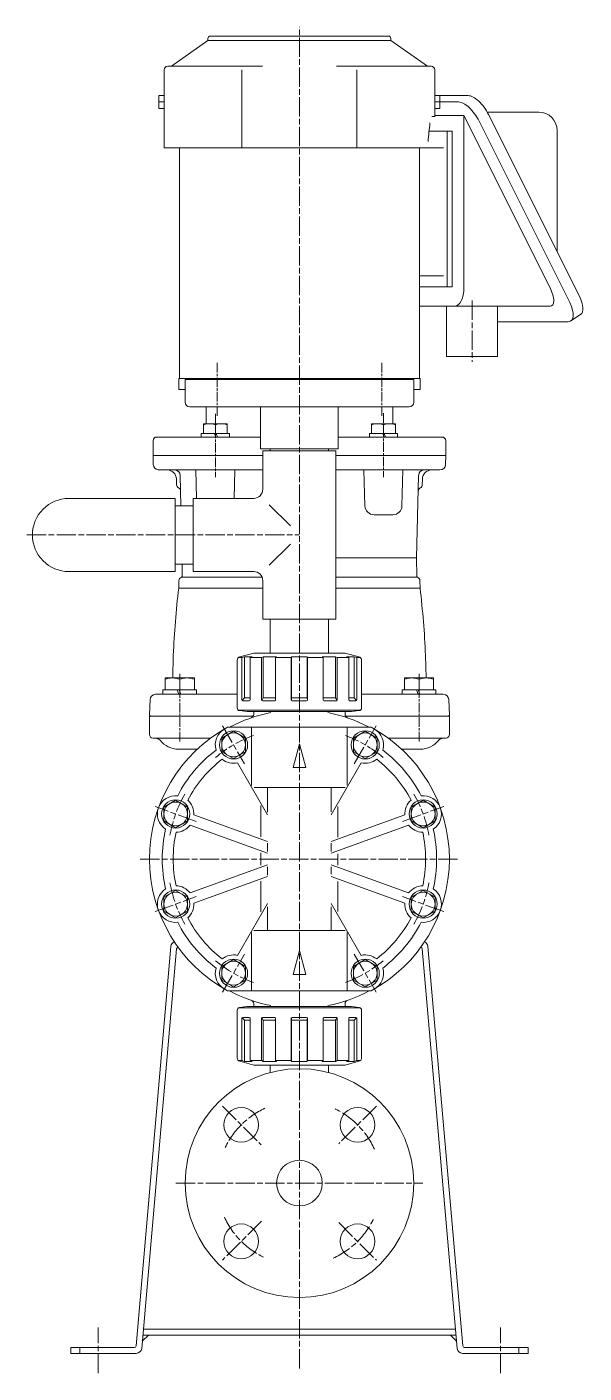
# Model space of a CAD drawing. Units: millimetres at full size. Extents: x -2818 to 571, y -785 to 714.
# Drawn here: x -571 to -266, y -578 to 157 of the extents above; entities that cross this region are included whole.
import ezdxf

# ---------------------------------------------------------------- set-up
doc = ezdxf.new("R2010")
doc.units = ezdxf.units.MM
doc.header["$LTSCALE"] = 0.88
doc.linetypes.add('CHAIN', pattern=[18.5, 12, -1.5, 3.5, -1.5])
doc.linetypes.add('USER5', pattern=[9, 6, -0.75, 1.5, -0.75])
for name, color, linetype, lineweight in [('0-2_AM_1', 3, 'Continuous', 18), ('0-4_AM_7', 2, 'CHAIN', 18), ('0-5_AM_1N', 3, 'Continuous', 18)]:
    doc.layers.add(name, color=color, linetype=linetype, lineweight=lineweight)

msp = doc.modelspace()

# ---------------------------------------------------------------- linework, layer by layer
at = {"layer": '0-2_AM_1'}
for p, q in [((-472.1235, 149.294), (-492.1176, 135.294)), ((-472.1235, 150.494), (-472.1235, 149.294)), ((-470.8235, 151.794), (-373.4235, 151.794)), ((-372.1235, 150.494), (-372.1235, 149.294)), ((-496.1235, 119.294), (-496.1235, 133.294)), ((-494.1235, 135.294), (-448.4863, 135.294)), ((-453.54, 90.794), (-453.54, 133.294)), ((-448.4863, 135.294), (-442.3761, 135.294)), ((-401.8708, 135.294), (-395.7606, 135.294)), ((-395.7606, 135.294), (-350.1235, 135.294)), ((-390.7069, 133.294), (-390.7069, 90.794)), ((-348.1235, 119.294), (-348.1235, 133.294)), ((-496.1235, 119.294), (-496.1235, 115.794)), ((-348.1235, 119.294), (-345.3235, 119.294)), ((-348.1235, 115.794), (-348.1235, 119.294)), ((-329.8421, 119.294), (-345.3235, 119.294)), ((-345.3235, 115.794), (-345.3235, 119.294)), ((-496.1235, 115.794), (-498.9235, 115.794)), ((-498.9235, 115.794), (-498.9235, 112.294)), ((-496.1235, 112.294), (-498.9235, 112.294)), ((-496.1235, 115.794), (-496.1235, 112.294)), ((-496.1235, 90.794), (-496.1235, 112.294)), ((-348.1235, 115.794), (-345.3235, 115.794)), ((-348.1235, 112.294), (-348.1235, 115.794)), ((-348.1235, 107.794), (-348.1235, 112.294)), ((-345.3235, 115.794), (-335.0921, 115.794)), ((-291.2412, 110.294), (-319.3962, 110.294)), ((-348.1235, 107.794), (-349.6376, 107.794)), ((-332.1405, 108.3908), (-348.1235, 108.3908)), ((-285.0921, 14.294), (-332.1405, 108.3908)), ((-332.1405, 14.294), (-332.1405, 108.3908)), ((-274.2882, 6.1863), (-323.8959, 105.4017)), ((-318.6459, 108.9017), (-269.0382, 9.6863)), ((-351.213, 99.794), (-341.4118, 99.794)), ((-338.6405, 99.794), (-338.6405, 14.794)), ((-281.2412, 100.294), (-281.2412, 34.0921)), ((-496.1235, 90.794), (-453.54, 90.794)), ((-487.7235, -35.206), (-487.7235, 90.794)), ((-390.7069, 90.794), (-453.54, 90.794)), ((-390.7069, 90.794), (-353.5265, 90.794)), ((-356.5235, -35.206), (-356.5235, 90.794)), ((-346.1438, 90.794), (-353.5265, 90.794)), ((-343.4118, 90.794), (-346.1438, 90.794)), ((-346.1438, 20.794), (-356.5235, 20.794)), ((-341.4118, 14.794), (-356.5235, 14.794)), ((-346.1438, 20.794), (-343.4118, 20.794)), ((-338.6405, 14.794), (-341.4118, 14.794)), ((-356.5235, 4.294), (-337.1405, 4.294)), ((-341.7235, -23.206), (-341.7235, 4.294)), ((-337.1405, 4.294), (-285.0921, 4.294)), ((-313.7235, -23.206), (-313.7235, 4.294)), ((-275.0921, -4.206), (-313.7235, -4.206)), ((-268.3818, -0.2983), (-273.6318, -3.7983)), ((-341.7235, -23.206), (-313.7235, -23.206)), ((-488.1235, -35.206), (-356.1235, -35.206)), ((-488.1235, -41.206), (-488.1235, -35.206)), ((-484.6235, -35.706), (-484.6235, -48.206)), ((-359.6235, -35.706), (-484.6235, -35.706)), ((-359.6235, -35.706), (-359.6235, -48.206)), ((-356.1235, -41.206), (-356.1235, -35.206)), ((-488.1235, -41.206), (-484.6235, -41.206)), ((-359.6235, -41.206), (-356.1235, -41.206)), ((-362.1235, -50.706), (-482.1235, -50.706)), ((-473.1235, -59.906), (-473.1235, -50.706)), ((-443.3735, -50.706), (-443.3735, -73.706)), ((-400.8735, -50.706), (-400.8735, -73.706)), ((-371.1235, -59.906), (-371.1235, -50.706)), ((-475.7854, -65.206), (-460.3854, -65.206)), ((-475.7854, -65.206), (-475.7854, -67.206)), ((-474.5854, -59.906), (-461.5854, -59.906)), ((-474.5854, -65.206), (-474.5854, -59.906)), ((-474.5854, -65.206), (-472.0854, -65.206)), ((-468.4854, -65.206), (-467.7575, -67.206)), ((-468.0854, -60.4877), (-468.0854, -65.206)), ((-467.6854, -65.206), (-466.9575, -67.206)), ((-464.0854, -65.206), (-461.5854, -65.206)), ((-461.5854, -65.206), (-461.5854, -59.906)), ((-383.8616, -65.206), (-368.4616, -65.206)), ((-383.8616, -65.206), (-383.8616, -67.206)), ((-382.6616, -59.906), (-369.6616, -59.906)), ((-382.6616, -65.206), (-382.6616, -59.906)), ((-382.6616, -65.206), (-380.1616, -65.206)), ((-376.5616, -65.206), (-375.8336, -67.206)), ((-376.1616, -60.4877), (-376.1616, -65.206)), ((-375.7616, -65.206), (-375.0336, -67.206)), ((-372.1616, -65.206), (-369.6616, -65.206)), ((-369.6616, -65.206), (-369.6616, -59.906)), ((-502.1235, -77.206), (-502.1235, -69.206)), ((-500.1235, -67.206), (-443.3735, -67.206)), ((-400.8735, -67.206), (-344.1235, -67.206)), ((-342.1235, -77.206), (-342.1235, -69.206)), ((-502.1235, -77.206), (-442.1235, -77.206)), ((-501.9905, -82.2846), (-502.1235, -77.206)), ((-442.1235, -77.206), (-502.1235, -77.206)), ((-442.1235, -77.206), (-502.1235, -77.206)), ((-400.8735, -73.706), (-443.3735, -73.706)), ((-442.1235, -95.706), (-442.1235, -74.706)), ((-442.1235, -74.706), (-402.1235, -74.706)), ((-438.1235, -73.706), (-438.1235, -74.706)), ((-406.1235, -73.706), (-406.1235, -74.706)), ((-342.1235, -77.206), (-402.1235, -77.206)), ((-342.1235, -77.206), (-402.1235, -77.206)), ((-499.2591, -85.206), (-442.1235, -85.206)), ((-487.3034, -88.1275), (-486.8694, -104.706)), ((-478.3192, -100.706), (-478.7251, -85.206)), ((-457.8478, -100.706), (-457.442, -85.206)), ((-402.1235, -85.206), (-345.2555, -85.206)), ((-386.291, -104.8371), (-386.8052, -85.206)), ((-366.036, -104.8371), (-365.5217, -85.206)), ((-356.9436, -88.1275), (-358.1235, -133.206)), ((-489.3053, -93.2582), (-489.3886, -90.0752)), ((-354.9416, -93.2582), (-354.8583, -90.0752)), ((-490.1235, -100.706), (-548.1235, -100.706)), ((-490.1235, -100.706), (-490.1235, -140.706)), ((-480.1235, -100.706), (-480.1235, -140.706)), ((-480.1235, -100.706), (-447.1235, -100.706)), ((-490.1235, -104.706), (-480.1235, -104.706)), ((-438.6382, -104.1913), (-427.0732, -115.7563)), ((-371.0342, -109.706), (-381.2928, -109.706)), ((-438.6382, -137.2207), (-427.0732, -125.6558)), ((-490.1235, -136.706), (-480.1235, -136.706)), ((-486.1846, -136.706), (-486.3006, -143.3521)), ((-402.1235, -133.206), (-358.1235, -133.206)), ((-358.1235, -133.206), (-357.9464, -143.3521)), ((-490.1235, -140.706), (-548.1235, -140.706)), ((-488.1235, -149.706), (-488.0177, -145.6655)), ((-442.541, -143.7058), (-486.456, -143.7058)), ((-480.1235, -140.706), (-447.1235, -140.706)), ((-442.1235, -145.706), (-442.1235, -166.706)), ((-357.791, -143.7058), (-402.1235, -143.7058)), ((-356.1235, -149.706), (-356.2293, -145.6655)), ((-488.1235, -149.706), (-442.1235, -149.706)), ((-402.1235, -149.706), (-356.1235, -149.706)), ((-438.1235, -166.706), (-438.1235, -185.206)), ((-406.1235, -166.706), (-406.1235, -185.206)), ((-491.4127, -198.8059), (-491.0871, -186.3778)), ((-456.1235, -215.1665), (-456.1235, -189.1523)), ((-455.406, -187.6176), (-453.5354, -187.6176)), ((-447.1235, -185.2061), (-454.6411, -187.2204)), ((-452.1496, -187.2157), (-453.5354, -187.6176)), ((-453.5354, -187.6176), (-453.5354, -210.7061)), ((-452.1496, -187.2157), (-452.1496, -209.7061)), ((-447.9075, -187.2157), (-452.1496, -187.2157)), ((-447.9075, -187.2157), (-449.0975, -187.6176)), ((-449.0975, -187.6176), (-442.8214, -187.6176)), ((-449.0975, -187.6176), (-449.0975, -210.7061)), ((-447.1235, -185.2061), (-397.1235, -185.2061)), ((-442.8214, -187.6176), (-441.9082, -187.2157)), ((-442.8214, -187.6176), (-442.8214, -210.7061)), ((-441.9082, -187.2157), (-441.9082, -209.7061)), ((-434.5607, -187.2157), (-441.9082, -187.2157)), ((-435.1347, -187.6176), (-434.5607, -187.2157)), ((-435.1347, -187.6176), (-435.1347, -210.7061)), ((-426.5614, -187.6176), (-435.1347, -187.6176)), ((-426.3656, -187.2157), (-426.5614, -187.6176)), ((-426.5614, -187.6176), (-426.5614, -210.7061)), ((-426.3656, -187.2157), (-426.3656, -209.7061)), ((-417.8814, -187.2157), (-426.3656, -187.2157)), ((-417.8814, -187.2157), (-417.8814, -209.7061)), ((-417.8814, -187.2157), (-417.6856, -187.6176)), ((-417.6856, -187.6176), (-417.6856, -210.7061)), ((-417.6856, -187.6176), (-409.1123, -187.6176)), ((-409.6863, -187.2157), (-402.3387, -187.2157)), ((-409.1123, -187.6176), (-409.6863, -187.2157)), ((-409.1123, -187.6176), (-409.1123, -210.7061)), ((-402.3387, -187.2157), (-402.3387, -209.7061)), ((-401.4256, -187.6176), (-402.3387, -187.2157)), ((-395.1495, -187.6176), (-401.4256, -187.6176)), ((-401.4256, -187.6176), (-401.4256, -210.7061)), ((-397.1235, -185.2061), (-389.6059, -187.2204)), ((-396.3395, -187.2157), (-392.0974, -187.2157)), ((-396.3395, -187.2157), (-395.1495, -187.6176)), ((-395.1495, -187.6176), (-395.1495, -210.7061)), ((-392.0974, -187.2157), (-392.0974, -209.7061)), ((-392.0974, -187.2157), (-390.7116, -187.6176)), ((-388.841, -187.6176), (-390.7116, -187.6176)), ((-390.7116, -187.6176), (-390.7116, -210.7061)), ((-388.1235, -215.1665), (-388.1235, -189.1523)), ((-352.8343, -198.8059), (-353.1599, -186.3778)), ((-478.3313, -205.2057), (-496.7313, -205.2057)), ((-496.7313, -205.2057), (-496.7313, -207.7057)), ((-479.5313, -198.8057), (-495.5313, -198.8057)), ((-495.5313, -205.2057), (-495.5313, -198.8057)), ((-495.5313, -205.2057), (-479.5313, -205.2057)), ((-482.5313, -205.2057), (-492.5313, -205.2057)), ((-488.0313, -207.7057), (-488.9412, -205.2057)), ((-487.0313, -207.7057), (-487.9412, -205.2057)), ((-487.5313, -199.5216), (-487.5313, -205.2057)), ((-479.5313, -205.2057), (-479.5313, -198.8057)), ((-478.3313, -207.7057), (-478.3313, -205.2057)), ((-347.5161, -205.2057), (-365.9161, -205.2057)), ((-365.9161, -205.2057), (-365.9161, -207.7057)), ((-348.7161, -198.8057), (-364.7161, -198.8057)), ((-364.7161, -205.2057), (-364.7161, -198.8057)), ((-364.7161, -205.2057), (-348.7161, -205.2057)), ((-351.7161, -205.2057), (-361.7161, -205.2057)), ((-357.2161, -207.7057), (-358.126, -205.2057)), ((-356.2161, -207.7057), (-357.126, -205.2057)), ((-356.7161, -199.5216), (-356.7161, -205.2057)), ((-348.7161, -205.2057), (-348.7161, -198.8057)), ((-347.5161, -207.7057), (-347.5161, -205.2057)), ((-500.8074, -207.7057), (-456.1235, -207.7057)), ((-478.3313, -207.7057), (-496.7313, -207.7057)), ((-452.1496, -209.7061), (-453.3947, -211.0538)), ((-449.5975, -211.2061), (-453.0354, -211.2061)), ((-449.0975, -209.7061), (-452.1496, -209.7061)), ((-441.9082, -209.7061), (-442.7092, -211.0217)), ((-435.6347, -211.2061), (-442.3214, -211.2061)), ((-435.1347, -209.7061), (-441.9082, -209.7061)), ((-426.3656, -209.7061), (-426.5216, -210.9015)), ((-426.3656, -209.7061), (-417.8814, -209.7061)), ((-418.1856, -211.2061), (-426.0614, -211.2061)), ((-417.8814, -209.7061), (-417.7254, -210.9015)), ((-409.1123, -209.7061), (-402.3387, -209.7061)), ((-408.6123, -211.2061), (-401.9256, -211.2061)), ((-402.3387, -209.7061), (-401.5378, -211.0217)), ((-395.1495, -209.7061), (-392.0974, -209.7061)), ((-394.6495, -211.2061), (-391.2116, -211.2061)), ((-392.0974, -209.7061), (-390.8523, -211.0538)), ((-388.1235, -207.7057), (-343.4396, -207.7057)), ((-347.5161, -207.7057), (-365.9161, -207.7057)), ((-447.3997, -219.706), (-504.1235, -219.706)), ((-504.1235, -229.706), (-504.1235, -219.706)), ((-503.6235, -219.706), (-447.3997, -219.706)), ((-455.4532, -216.4162), (-388.7938, -216.4162)), ((-450.6235, -217.2061), (-454.8193, -216.6537)), ((-450.6235, -217.206), (-393.6235, -217.2061)), ((-447.1235, -217.2059), (-447.1235, -218.6918)), ((-397.1235, -217.206), (-397.1235, -218.6918)), ((-340.1235, -219.706), (-396.8472, -219.706)), ((-396.8472, -219.706), (-340.6236, -219.706)), ((-393.6235, -217.2061), (-389.4277, -216.6537)), ((-340.1235, -229.706), (-340.1235, -219.706)), ((-461.3663, -225.706), (-382.8807, -225.706)), ((-448.2817, -225.706), (-448.2817, -257.5405)), ((-395.9653, -257.4324), (-395.9653, -225.706)), ((-470.7856, -231.706), (-502.1235, -231.706)), ((-422.1235, -234.706), (-425.6068, -247.706)), ((-422.1235, -234.706), (-418.6402, -247.706)), ((-342.1235, -231.706), (-373.4614, -231.706)), ((-488.169, -237.706), (-478.0162, -237.706)), ((-366.2307, -237.706), (-356.0779, -237.706)), ((-455.9519, -245.1136), (-439.5591, -273.5067)), ((-425.6068, -247.706), (-418.6402, -247.706)), ((-404.6879, -273.5067), (-388.2951, -245.1136)), ((-446.9148, -258.706), (-397.097, -258.706)), ((-439.5591, -258.706), (-439.5591, -272.1706)), ((-404.6879, -258.706), (-404.6879, -271.8686)), ((-443.1948, -268.6931), (-443.1948, -285.6077)), ((-401.0522, -285.7084), (-401.0522, -269.0958)), ((-439.5591, -294.5525), (-481.8433, -279.1623)), ((-439.5591, -288.1675), (-479.7912, -273.5242)), ((-404.6879, -288.1675), (-364.4558, -273.5242)), ((-404.6879, -294.5525), (-362.4037, -279.1623)), ((-439.5591, -288.9846), (-439.5591, -293.6159)), ((-404.6879, -288.9846), (-404.6879, -293.6159)), ((-481.8433, -316.2497), (-439.5591, -300.8595)), ((-443.1948, -294.367), (-443.1948, -301.1127)), ((-362.4037, -316.2497), (-404.6879, -300.8595)), ((-401.0522, -301.1127), (-401.0522, -294.7698)), ((-479.7912, -321.8879), (-439.5591, -307.2446)), ((-439.5591, -301.8719), (-439.5591, -306.5033)), ((-404.6879, -301.8719), (-404.6879, -305.9999)), ((-364.4558, -321.8879), (-404.6879, -307.2446)), ((-443.1948, -309.7714), (-443.1948, -326.5853)), ((-401.0522, -326.2833), (-401.0522, -309.9728)), ((-455.9519, -350.2985), (-439.5591, -321.9054)), ((-404.6879, -321.9054), (-388.2951, -350.2985)), ((-439.5591, -323.8589), (-439.5591, -336.706)), ((-404.6879, -323.8589), (-404.6879, -336.706)), ((-448.2817, -369.706), (-448.2817, -337.8273)), ((-447.0296, -336.706), (-397.1577, -336.706)), ((-395.9653, -337.8273), (-395.9653, -369.706)), ((-511.4486, -563.5932), (-492.3631, -345.4446)), ((-332.7984, -563.5932), (-351.8839, -345.4446)), ((-508.3566, -564.9675), (-489.2711, -346.8189)), ((-422.1235, -347.706), (-425.6068, -360.706)), ((-422.1235, -347.706), (-418.6402, -360.706)), ((-335.8904, -564.9675), (-354.9759, -346.8189)), ((-425.6068, -360.706), (-418.6402, -360.706)), ((-382.8807, -369.706), (-461.3663, -369.706)), ((-456.1235, -380.2455), (-456.1235, -406.2598)), ((-455.4532, -378.9959), (-388.7938, -378.9959)), ((-450.6235, -378.206), (-454.8193, -378.7584)), ((-450.6235, -378.2061), (-393.6235, -378.206)), ((-447.1235, -378.2061), (-447.1235, -376.7203)), ((-397.1235, -378.206), (-397.1235, -376.7203)), ((-393.6235, -378.206), (-389.4277, -378.7584)), ((-388.1235, -380.2455), (-388.1235, -406.2598)), ((-453.5354, -407.7944), (-453.5354, -384.706)), ((-452.1496, -385.706), (-453.3947, -384.3583)), ((-449.5975, -384.206), (-453.0354, -384.206)), ((-449.0975, -385.706), (-452.1496, -385.706)), ((-452.1496, -408.1963), (-452.1496, -385.706)), ((-449.0975, -407.7944), (-449.0975, -384.706)), ((-442.8214, -407.7944), (-442.8214, -384.706)), ((-441.9082, -385.706), (-442.7092, -384.3903)), ((-435.6347, -384.206), (-442.3214, -384.206)), ((-435.1347, -385.706), (-441.9082, -385.706)), ((-441.9082, -408.1963), (-441.9082, -385.706)), ((-435.1347, -407.7944), (-435.1347, -384.706)), ((-426.5614, -407.7944), (-426.5614, -384.706)), ((-426.3656, -385.706), (-426.5216, -384.5106)), ((-426.3656, -385.706), (-417.8814, -385.706)), ((-426.3656, -408.1963), (-426.3656, -385.706)), ((-418.1856, -384.206), (-426.0614, -384.206)), ((-417.8814, -385.706), (-417.7254, -384.5106)), ((-417.8814, -408.1963), (-417.8814, -385.706)), ((-417.6856, -407.7944), (-417.6856, -384.706)), ((-409.1123, -407.7944), (-409.1123, -384.706)), ((-409.1123, -385.706), (-402.3387, -385.706)), ((-408.6123, -384.206), (-401.9256, -384.206)), ((-402.3387, -385.706), (-401.5378, -384.3903)), ((-402.3387, -408.1963), (-402.3387, -385.706)), ((-401.4256, -407.7944), (-401.4256, -384.706)), ((-395.1495, -407.7944), (-395.1495, -384.706)), ((-395.1495, -385.706), (-392.0974, -385.706)), ((-394.6495, -384.206), (-391.2116, -384.206)), ((-392.0974, -385.706), (-390.8523, -384.3583)), ((-392.0974, -408.1963), (-392.0974, -385.706)), ((-390.7116, -407.7944), (-390.7116, -384.706)), ((-455.406, -407.7944), (-453.5354, -407.7944)), ((-447.1235, -410.206), (-454.6411, -408.1916)), ((-452.1496, -408.1963), (-453.5354, -407.7944)), ((-447.9075, -408.1963), (-452.1496, -408.1963)), ((-449.0975, -407.7944), (-442.8214, -407.7944)), ((-447.9075, -408.1963), (-449.0975, -407.7944)), ((-447.1235, -410.206), (-397.1235, -410.206)), ((-442.8214, -407.7944), (-441.9082, -408.1963)), ((-434.5607, -408.1963), (-441.9082, -408.1963)), ((-438.1235, -414.2887), (-438.1235, -410.206)), ((-435.1347, -407.7944), (-434.5607, -408.1963)), ((-426.5614, -407.7944), (-435.1347, -407.7944)), ((-426.3656, -408.1963), (-426.5614, -407.7944)), ((-417.8814, -408.1963), (-426.3656, -408.1963)), ((-417.8814, -408.1963), (-417.6856, -407.7944)), ((-417.6856, -407.7944), (-409.1123, -407.7944)), ((-409.1123, -407.7944), (-409.6863, -408.1963)), ((-409.6863, -408.1963), (-402.3387, -408.1963)), ((-406.1235, -414.2887), (-406.1235, -410.206)), ((-401.4256, -407.7944), (-402.3387, -408.1963)), ((-395.1495, -407.7944), (-401.4256, -407.7944)), ((-397.1235, -410.206), (-389.6059, -408.1916)), ((-396.3395, -408.1963), (-395.1495, -407.7944)), ((-396.3395, -408.1963), (-392.0974, -408.1963)), ((-392.0974, -408.1963), (-390.7116, -407.7944)), ((-388.841, -407.7944), (-390.7116, -407.7944)), ((-504.7213, -557.706), (-508.0089, -560.9937)), ((-507.7213, -557.706), (-336.5257, -557.706)), ((-507.4414, -554.506), (-336.8056, -554.506)), ((-339.5257, -557.706), (-336.238, -560.9937)), ((-547.1235, -567.706), (-547.1235, -564.506)), ((-512.4448, -564.506), (-547.1235, -564.506)), ((-542.1235, -567.706), (-542.1235, -564.506)), ((-331.8022, -564.506), (-297.1235, -564.506)), ((-302.1235, -567.706), (-302.1235, -564.506)), ((-297.1235, -567.706), (-297.1235, -564.506)), ((-511.3452, -567.706), (-547.1235, -567.706)), ((-332.9018, -567.706), (-297.1235, -567.706))]:
    msp.add_line(p, q, dxfattribs=at)
for points in [[(-472.1235, 149.294), (-372.1235, 149.294), (-352.1294, 135.294)], [(-496.1235, 119.294), (-498.9235, 119.294), (-498.9235, 115.794)], [(-348.1235, 112.294), (-345.3235, 112.294), (-345.3235, 115.794)], [(-338.6405, 99.794), (-341.4118, 99.794), (-341.4118, 14.794)], [(-475.7854, -67.206), (-460.3854, -67.206), (-460.3854, -65.206)], [(-472.0854, -65.206), (-464.0854, -65.206), (-472.0854, -65.206)], [(-383.8616, -67.206), (-368.4616, -67.206), (-368.4616, -65.206)], [(-380.1616, -65.206), (-372.1616, -65.206), (-380.1616, -65.206)], [(-442.1235, -166.706), (-402.1235, -166.706), (-402.1235, -74.706)], [(-342.2565, -82.2846), (-342.1235, -77.206), (-402.1235, -77.206)], [(-503.8055, -210.601), (-504.106, -219.2063), (-503.6235, -219.706)], [(-340.4414, -210.601), (-340.1409, -219.2063), (-340.6235, -219.706)]]:
    msp.add_lwpolyline(points, dxfattribs=at)
for centre, radius in [((-422.1235, -474.706), 62.5), ((-453.9433, -442.8862), 9.5), ((-390.3037, -442.8862), 9.5), ((-422.1235, -474.706), 12.5), ((-453.9433, -506.5258), 9.5), ((-390.3037, -506.5258), 9.5)]:
    msp.add_circle(centre, radius, dxfattribs=at)
for centre, radius, start, end in [((-470.8235, 150.494), 1.3, 90, 180), ((-373.4235, 150.494), 1.3, 0, 90), ((-494.1235, 133.294), 2, 90, 180), ((-350.1235, 133.294), 2, 0, 90), ((-291.2412, 100.294), 10, 0, 90), ((-482.1235, -48.206), 2.5, 180, 270), ((-362.1235, -48.206), 2.5, 270, 0), ((-471.3354, -69.2762), 9.3701, 69.70545, 110.29455), ((-464.8354, -69.2762), 9.3701, 69.70545, 110.29455), ((-379.4116, -69.2762), 9.3701, 69.70545, 110.29455), ((-372.9116, -69.2762), 9.3701, 69.70545, 110.29455), ((-500.1235, -69.206), 2, 90, 180), ((-344.1235, -69.206), 2, 0, 90), ((-498.9915, -82.206), 3, 181.5003, 261.6843), ((-499.7147, -87.1534), 2, 76.8336, 81.6846), ((-494.3869, -90.206), 5, 1.4993, 90), ((-490.3024, -88.206), 3, 1.49933, 90), ((-353.9446, -88.206), 3, 90, 178.50061), ((-349.86, -90.206), 5, 90, 178.5007), ((-345.2555, -82.206), 3, 270, 358.49998), ((-487.306, -93.206), 2, 181.49899, 243.71766), ((-489.0772, -96.7926), 2, 1.49881, 63.7167), ((-355.1697, -96.7926), 2, 116.2833, 178.50119), ((-356.9409, -93.206), 2, 296.28234, 358.50101), ((-548.1235, -120.706), 20, 90, 270), ((-447.1235, -95.706), 5, 270, 0), ((-381.2928, -104.706), 5, 181.5007, 270), ((-371.0342, -104.706), 5, 270, 358.49964), ((-486.0184, -145.7179), 2, 108.23151, 178.5), ((-486.8005, -143.3434), 0.5, 288.23151, 359), ((-447.1235, -145.706), 5, 0, 90), ((-357.4465, -143.3434), 0.5, 181, 251.76849), ((-358.2286, -145.7179), 2, 1.5, 71.76849), ((38.3544, -210.7056), 530, 173.39088, 177.36922), ((-882.6013, -210.7056), 530, 2.63078, 6.60912), ((-454.1235, -189.1523), 2, 105, 180), ((-390.1235, -189.1523), 2, 0, 75), ((-491.5313, -210.3382), 11.5325, 69.70545, 110.29455), ((-483.5313, -210.3382), 11.5325, 69.70545, 110.29455), ((-360.7161, -210.3382), 11.5325, 69.70545, 110.29455), ((-352.7161, -210.3382), 11.5325, 69.70545, 110.29455), ((-500.8074, -210.7057), 3, 90, 178), ((-453.0354, -210.7061), 0.5, 180, 270), ((-449.5975, -210.7061), 0.5, 270, 0), ((-442.3214, -210.7061), 0.5, 180, 270), ((-435.6347, -210.7061), 0.5, 270, 0), ((-426.0614, -210.7061), 0.5, 180, 270), ((-418.1856, -210.7061), 0.5, 270, 0), ((-408.6123, -210.7061), 0.5, 180, 270), ((-401.9256, -210.7061), 0.5, 270, 0), ((-394.6495, -210.7061), 0.5, 180, 270), ((-391.2116, -210.7061), 0.5, 270, 0), ((-343.4396, -210.7057), 3, 2, 90), ((-422.1235, -297.706), 81.5, 101.00963, 117.94039), ((-454.6235, -215.1665), 1.5, 180, 262.5), ((-449.1235, -218.6918), 2, 288.86584, 0), ((-422.1235, -297.706), 81.5, 62.05961, 78.99037), ((-395.1235, -218.6918), 2, 180, 251.13416), ((-389.6235, -215.1665), 1.5, 277.5, 0), ((-422.1235, -297.706), 82, 118.59212, 241.40788), ((-458.1235, -235.3522), 10, 120, 196.30192), ((-422.1235, -297.706), 82, 298.59212, 61.40788), ((-386.1235, -235.3522), 10, 343.69808, 60), ((-502.1235, -229.706), 2, 180, 270), ((-500.659, -234.706), 3, 38.68219, 90), ((-488.169, -224.706), 13, 218.68219, 270), ((-356.0779, -224.706), 13, 270, 321.31781), ((-343.5879, -234.706), 3, 90, 141.31781), ((-342.1235, -229.706), 2, 270, 0), ((-422.1235, -297.706), 75, 127.44307, 152.55693), ((-422.1235, -297.706), 75, 27.44307, 52.55693), ((-422.1235, -297.706), 69, 127.76041, 152.23959), ((-458.1235, -235.3522), 10, 231.29651, 282.5424), ((-386.1235, -235.3522), 10, 257.4576, 308.70349), ((-422.1235, -297.706), 69, 27.76041, 52.23959), ((-489.7814, -273.0806), 10, 83.69808, 236.30192), ((-354.4656, -273.0806), 10, 303.69808, 96.30192), ((-489.7814, -273.0806), 10, 357.4576, 48.70349), ((-354.4656, -273.0806), 10, 131.29651, 182.5424), ((-489.7814, -273.0806), 10, 271.29651, 322.5424), ((-354.4656, -273.0806), 10, 217.4576, 268.70349), ((-422.1235, -297.706), 75, 167.44307, 192.55693), ((-422.1235, -297.706), 69, 167.76041, 192.23959), ((-422.1235, -297.706), 69, 347.76041, 12.23959), ((-422.1235, -297.706), 75, 347.44307, 12.55693), ((-489.7814, -322.3315), 10, 123.69808, 276.30192), ((-489.7814, -322.3315), 10, 37.4576, 88.70349), ((-354.4656, -322.3315), 10, 91.29651, 142.5424), ((-354.4656, -322.3315), 10, 263.69808, 56.30192), ((-489.7814, -322.3315), 10, 311.29651, 2.5424), ((-354.4656, -322.3315), 10, 177.4576, 228.70349), ((-422.1235, -297.706), 69, 207.76041, 232.23959), ((-422.1235, -297.706), 69, 307.76041, 332.23959), ((-422.1235, -297.706), 75, 207.44307, 232.55693), ((-422.1235, -297.706), 75, 307.44307, 332.55693), ((-489.3745, -345.706), 3, 112.49602, 175), ((-354.8725, -345.706), 3, 5, 67.50398), ((-488.2749, -346.906), 1, 100.11038, 175), ((-458.1235, -360.0599), 10, 77.4576, 128.70349), ((-386.1235, -360.0599), 10, 51.29651, 102.5424), ((-355.9721, -346.906), 1, 5, 79.88962), ((-458.1235, -360.0599), 10, 163.69808, 240), ((-386.1235, -360.0599), 10, 300, 16.30192), ((-422.1235, -297.706), 81.5, 242.05961, 258.99037), ((-449.1235, -376.7203), 2, 0, 71.13416), ((-422.1235, -297.706), 81.5, 281.00963, 297.94039), ((-395.1235, -376.7203), 2, 108.86584, 180), ((-454.6235, -380.2455), 1.5, 97.5, 180), ((-389.6235, -380.2455), 1.5, 0, 82.5), ((-453.0354, -384.706), 0.5, 90, 180), ((-449.5975, -384.706), 0.5, 0, 90), ((-442.3214, -384.706), 0.5, 90, 180), ((-435.6347, -384.706), 0.5, 0, 90), ((-426.0614, -384.706), 0.5, 90, 180), ((-418.1856, -384.706), 0.5, 0, 90), ((-408.6123, -384.706), 0.5, 90, 180), ((-401.9256, -384.706), 0.5, 0, 90), ((-394.6495, -384.706), 0.5, 90, 180), ((-391.2116, -384.706), 0.5, 0, 90), ((-454.1235, -406.2598), 2, 180, 255), ((-390.1235, -406.2598), 2, 285, 0), ((-512.4448, -563.506), 1, 270, 355), ((-511.3452, -564.706), 3, 270, 355), ((-332.9018, -564.706), 3, 185, 270), ((-331.8022, -563.506), 1, 185, 270)]:
    msp.add_arc(centre, radius, start, end, dxfattribs=at)
for centre, major_axis, ratio, start_param, end_param in [((-324.6459, 108.9017), (-6.6564, 9.9846), 0.433013, 4.43135408, 6.00215041), ((-329.8959, 105.4017), (-6.6564, 9.9846), 0.433013, 4.43135408, 6.00215041), ((-422.1235, 163.4577), (0, -222.6549), 0.332353, 1.2545749, 1.30220474), ((-337.1405, 14.294), (0, -10), 0.5, 0, 1.57079633), ((-290.0921, 14.294), (6.015, -9.7325), 0.381966, 6.0513615, 7.62215783), ((-275.0382, 9.6863), (6.6564, -9.9846), 0.433013, 0, 1.28976143), ((-280.2882, 6.1863), (6.6564, -9.9846), 0.433013, 6.00215041, 7.57294673)]:
    msp.add_ellipse(centre, major_axis=major_axis, ratio=ratio, start_param=start_param, end_param=end_param, dxfattribs=at)
at = {"layer": '0-4_AM_7'}
for p, q in [((-422.1235, -575.8791), (-422.1235, 156.794)), ((-327.7235, 7.294), (-327.7235, -26.206)), ((-571.1235, -120.706), (-422.1235, -120.706)), ((-464.1235, -224.9599), (-452.1235, -245.7445)), ((-392.1235, -245.7445), (-380.1235, -224.9599)), ((-478.505, -277.1848), (-501.0577, -268.9763)), ((-365.7419, -277.1848), (-343.1893, -268.9763)), ((-509.1235, -297.706), (-335.1235, -297.706)), ((-501.0577, -326.4357), (-478.505, -318.2272)), ((-343.1893, -326.4357), (-365.7419, -318.2272)), ((-464.1235, -370.4522), (-452.1235, -349.6676)), ((-392.1235, -349.6676), (-380.1235, -370.4522)), ((-464.1963, -432.6332), (-442.9593, -453.8702)), ((-380.0506, -432.6332), (-400.6414, -453.2239)), ((-489.6235, -474.706), (-354.6235, -474.706)), ((-442.9061, -495.4887), (-464.1963, -516.7789)), ((-400.5153, -496.3143), (-380.0506, -516.7789)), ((-532.1235, -578.4677), (-532.1235, -553.5196)), ((-312.1235, -578.4677), (-312.1235, -553.5196))]:
    msp.add_line(p, q, dxfattribs=at)
at = {"layer": '0-4_AM_7', "linetype": 'USER5'}
for p, q in [((-467.1235, -26.7081), (-467.1235, -55.5679)), ((-377.1235, -26.7081), (-377.1235, -55.5679)), ((-468.0854, -54.6178), (-468.0854, -89.1546)), ((-376.1616, -54.231), (-376.1616, -89.1546)), ((-487.5311, -233.421), (-487.5311, -195.806)), ((-356.7159, -233.421), (-356.7159, -195.806))]:
    msp.add_line(p, q, dxfattribs=at)
at = {"layer": '0-4_AM_7'}
for centre, radius, start, end in [((-422.1235, -297.706), 72, 110.43962, 129.56038), ((-422.1235, -297.706), 72, 50.43962, 69.56038), ((-422.1235, -297.706), 72, 150.43962, 169.56038), ((-422.1235, -297.706), 72, 10.43962, 29.56038), ((-422.1235, -297.706), 72, 190.43962, 209.56038), ((-422.1235, -297.706), 72, 330.43962, 349.56038), ((-422.1235, -297.706), 72, 230.43962, 249.56038), ((-422.1235, -297.706), 72, 290.43962, 309.56038), ((-422.1235, -474.706), 45, 114.71475, 155.64757), ((-422.1235, -474.706), 45, 24.35243, 65.28525), ((-422.1235, -474.706), 45, 204.43706, 245.83754), ((-422.1235, -474.706), 45, 294.16246, 335.56294)]:
    msp.add_arc(centre, radius, start, end, dxfattribs=at)
at = {"layer": '0-5_AM_1N'}
for points in [[(-464.6235, -239.105), (-458.1235, -242.8578), (-451.6235, -239.105), (-451.6235, -231.5994), (-458.1235, -227.8466), (-464.6235, -231.5994)], [(-392.6235, -239.105), (-386.1235, -242.8578), (-379.6235, -239.105), (-379.6235, -231.5994), (-386.1235, -227.8466), (-392.6235, -231.5994)], [(-496.2814, -276.8334), (-489.7814, -280.5861), (-483.2814, -276.8334), (-483.2814, -269.3278), (-489.7814, -265.575), (-496.2814, -269.3278)], [(-360.9656, -276.8334), (-354.4656, -280.5861), (-347.9656, -276.8334), (-347.9656, -269.3278), (-354.4656, -265.575), (-360.9656, -269.3278)], [(-496.2814, -326.0843), (-489.7814, -329.837), (-483.2814, -326.0843), (-483.2814, -318.5787), (-489.7814, -314.8259), (-496.2814, -318.5787)], [(-360.9656, -326.0843), (-354.4656, -329.837), (-347.9656, -326.0843), (-347.9656, -318.5787), (-354.4656, -314.8259), (-360.9656, -318.5787)], [(-464.6235, -363.8126), (-458.1235, -367.5654), (-451.6235, -363.8126), (-451.6235, -356.3071), (-458.1235, -352.5543), (-464.6235, -356.3071)], [(-392.6235, -363.8126), (-386.1235, -367.5654), (-379.6235, -363.8126), (-379.6235, -356.3071), (-386.1235, -352.5543), (-392.6235, -356.3071)]]:
    msp.add_lwpolyline(points, close=True, dxfattribs=at)
for centre, radius in [((-458.1235, -235.3522), 7.7), ((-386.1235, -235.3522), 7.7), ((-458.1235, -235.3522), 6.5), ((-386.1235, -235.3522), 6.5), ((-489.7814, -273.0806), 7.7), ((-489.7814, -273.0806), 6.5), ((-354.4656, -273.0806), 7.7), ((-354.4656, -273.0806), 6.5), ((-489.7814, -322.3315), 7.7), ((-489.7814, -322.3315), 6.5), ((-354.4656, -322.3315), 7.7), ((-354.4656, -322.3315), 6.5), ((-458.1235, -360.0599), 7.7), ((-386.1235, -360.0599), 7.7), ((-458.1235, -360.0599), 6.5), ((-386.1235, -360.0599), 6.5)]:
    msp.add_circle(centre, radius, dxfattribs=at)

doc.saveas('drawing.dxf')
